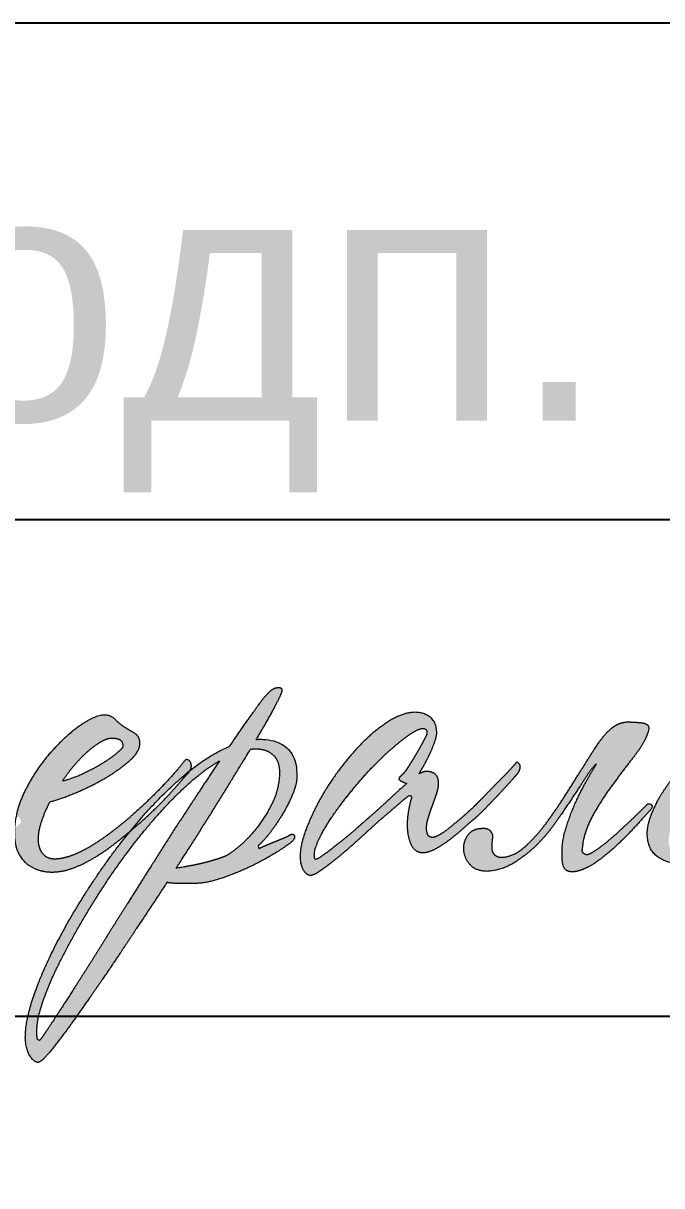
# Model space of a CAD drawing. Header units: metres. Extents: x -1525 to -1043, y -1331 to -1144.
# Drawn here: x -1478.524 to -1477.882, y -1261.978 to -1260.807 of the extents above; entities that cross this region are included whole.
import ezdxf

# ---------------------------------------------------------------- set-up
doc = ezdxf.new("R2010")
doc.units = ezdxf.units.M
doc.header["$MEASUREMENT"] = 0
doc.layers.add('ELPROJECT', color=7, linetype='Continuous')
doc.styles.add('ELPROJECT', font='Arial')

# ---------------------------------------------------------------- blocks, each defined once
blk = doc.blocks.new('*U81')
at = {"linetype": 'Continuous', "lineweight": 0}
h = blk.add_hatch(color=5, dxfattribs=at)
edge = h.paths.add_edge_path()
edge.add_line((-0.1872, -0.2004), (-0.1695, -0.2004))
edge.add_spline(control_points=[(-0.1695, -0.2004), (-0.1647, -0.1936), (-0.1594, -0.186), (-0.1433, -0.163), (-0.1252, -0.1357), (-0.1071, -0.1085), (-0.0912, -0.0842)], knot_values=[0, 0, 0, 0.141373, 0.141373, 0.570687, 0.570687, 1, 1, 1], degree=2, periodic=0)
edge.add_spline(control_points=[(-0.0912, -0.0842), (-0.086, -0.085), (-0.0797, -0.085)], knot_values=[0, 0, 0, 1, 1, 1], degree=2, periodic=0)
edge.add_line((-0.0797, -0.085), (-0.0685, -0.085))
edge.add_spline(control_points=[(-0.0685, -0.085), (-0.0566, -0.085), (-0.0425, -0.08), (-0.0284, -0.075), (-0.0161, -0.0689), (-0.0038, -0.0627), (0.0052, -0.0569), (0.0141, -0.0512), (0.0157, -0.0496)], knot_values=[0, 0, 0, 0.25, 0.25, 0.5, 0.5, 0.75, 0.75, 1, 1, 1], degree=2, periodic=0)
edge.add_spline(control_points=[(0.0157, -0.0496), (0.0189, -0.0472), (0.0189, -0.0448), (0.0189, -0.0424), (0.0169, -0.0424), (0.0157, -0.0424), (0.0141, -0.0436)], knot_values=[0, 0, 0, 0.333333, 0.333333, 0.666667, 0.666667, 1, 1, 1], degree=2, periodic=0)
edge.add_spline(control_points=[(0.0141, -0.0436), (0.0121, -0.0448), (0.0085, -0.0462), (0.0049, -0.0476), (0.001, -0.0492), (-0.003, -0.0508), (-0.0066, -0.0524), (-0.0102, -0.054), (-0.0118, -0.0548)], knot_values=[0, 0, 0, 0.25, 0.25, 0.5, 0.5, 0.75, 0.75, 1, 1, 1], degree=2, periodic=0)
edge.add_line((-0.0118, -0.0548), (-0.0126, -0.0524))
edge.add_spline(control_points=[(-0.0126, -0.0524), (-0.0106, -0.0512), (-0.005, -0.0446), (0.0006, -0.038), (0.0063, -0.0289), (0.0121, -0.0198), (0.0165, -0.0098), (0.021, 0.0001), (0.021, 0.0081)], knot_values=[0, 0, 0, 0.25, 0.25, 0.5, 0.5, 0.75, 0.75, 1, 1, 1], degree=2, periodic=0)
edge.add_spline(control_points=[(0.021, 0.0081), (0.021, 0.0395), (-0.012, 0.0395), (-0.0128, 0.0395), (-0.0132, 0.0393), (-0.0136, 0.0391), (-0.0144, 0.0391)], knot_values=[0, 0, 0, 0.333333, 0.333333, 0.666667, 0.666667, 1, 1, 1], degree=2, periodic=0)
edge.add_spline(control_points=[(-0.0144, 0.0391), (-0.004, 0.0566), (0.002, 0.0679), (0.008, 0.0793), (0.008, 0.0817), (0.008, 0.0841), (0.0052, 0.0841), (0.0013, 0.0841), (-0.0023, 0.0807), (-0.0059, 0.0773), (-0.0091, 0.0733), (-0.0111, 0.0705), (-0.0186, 0.06), (-0.0262, 0.0495), (-0.0369, 0.0335)], knot_values=[0, 0, 0, 0.142857, 0.142857, 0.285714, 0.285714, 0.428571, 0.428571, 0.571429, 0.571429, 0.714286, 0.714286, 0.857143, 0.857143, 1, 1, 1], degree=2, periodic=0)
edge.add_spline(control_points=[(-0.0369, 0.0335), (-0.0535, 0.0266), (-0.0711, 0.0125)], knot_values=[0, 0, 0, 1, 1, 1], degree=2, periodic=0)
edge.add_line((-0.0711, 0.0125), (-0.0714, 0.0121))
edge.add_spline(control_points=[(-0.0714, 0.0121), (-0.0762, 0.0065), (-0.0869, -0.0056), (-0.0977, -0.0178), (-0.1156, -0.0337), (-0.1192, -0.0368), (-0.1229, -0.0399)], knot_values=[0, 0, 0, 0.417557, 0.417557, 0.835113, 0.835113, 1, 1, 1], degree=2, periodic=0)
edge.add_spline(control_points=[(-0.1229, -0.0399), (-0.1389, -0.0595), (-0.1535, -0.0814), (-0.171, -0.1077), (-0.1843, -0.1329), (-0.1977, -0.1582), (-0.2054, -0.1805), (-0.2092, -0.1912), (-0.2111, -0.2004)], knot_values=[0, 0, 0, 0.251666, 0.251666, 0.552886, 0.552886, 0.854105, 0.854105, 1, 1, 1], degree=2, periodic=0)
edge.add_line((-0.2111, -0.2004), (-0.2019, -0.2004))
edge.add_spline(control_points=[(-0.2019, -0.2004), (-0.2002, -0.1926), (-0.1965, -0.1825), (-0.1897, -0.1642), (-0.1778, -0.1417), (-0.1659, -0.1192), (-0.1504, -0.0948), (-0.1349, -0.0703), (-0.1174, -0.048), (-0.0999, -0.0257), (-0.0814, -0.0074), (-0.0629, 0.0109), (-0.0458, 0.0208)], knot_values=[0, 0, 0, 0.100007, 0.100007, 0.280006, 0.280006, 0.460004, 0.460004, 0.640003, 0.640003, 0.820001, 0.820001, 1, 1, 1], degree=2, periodic=0)
edge.add_spline(control_points=[(-0.0458, 0.0208), (-0.0593, 0.0005), (-0.0748, -0.0231), (-0.0903, -0.0468), (-0.105, -0.0703), (-0.115, -0.0862), (-0.1259, -0.1035), (-0.1369, -0.1208), (-0.1472, -0.1375), (-0.1575, -0.1542), (-0.1671, -0.1691), (-0.1766, -0.1841), (-0.184, -0.1954), (-0.1857, -0.198), (-0.1872, -0.2004)], knot_values=[0, 0, 0, 0.160543, 0.160543, 0.321085, 0.321085, 0.481628, 0.481628, 0.642171, 0.642171, 0.802713, 0.802713, 0.963256, 0.963256, 1, 1, 1], degree=2, periodic=0)
edge = h.paths.add_edge_path(flags=16)
edge.add_spline(control_points=[(-0.0832, -0.0719), (-0.082, -0.0699), (-0.081, -0.0685), (-0.08, -0.0671), (-0.0788, -0.0651), (-0.0629, -0.0404), (-0.0474, -0.0154), (-0.0319, 0.0097), (-0.0191, 0.0308)], knot_values=[0, 0, 0, 0.25, 0.25, 0.5, 0.5, 0.75, 0.75, 1, 1, 1], degree=2, periodic=0)
edge.add_spline(control_points=[(-0.0191, 0.0308), (-0.0176, 0.0312), (-0.0144, 0.0312), (-0.0056, 0.0312), (0.0001, 0.0262), (0.0059, 0.0212), (0.0059, 0.0109)], knot_values=[0, 0, 0, 0.333333, 0.333333, 0.666667, 0.666667, 1, 1, 1], degree=2, periodic=0)
edge.add_spline(control_points=[(0.0059, 0.0109), (0.0059, -0.0022), (0.0003, -0.0142), (-0.0052, -0.0261), (-0.0126, -0.0357), (-0.0199, -0.0452), (-0.0273, -0.0516), (-0.0347, -0.0579), (-0.0386, -0.0603), (-0.0414, -0.0619), (-0.047, -0.0637), (-0.0526, -0.0655), (-0.0589, -0.0671), (-0.0653, -0.0687), (-0.0718, -0.0699), (-0.0784, -0.0711), (-0.0832, -0.0719)], knot_values=[0, 0, 0, 0.125, 0.125, 0.25, 0.25, 0.375, 0.375, 0.5, 0.5, 0.625, 0.625, 0.75, 0.75, 0.875, 0.875, 1, 1, 1], degree=2, periodic=0)
h = blk.add_hatch(color=5, dxfattribs=at)
edge = h.paths.add_edge_path()
edge.add_spline(control_points=[(-0.0711, 0.0125), (-0.0695, 0.0155), (-0.0704, 0.0186), (-0.0714, 0.022), (-0.075, 0.022)], knot_values=[0, 0, 0, 0.480917, 0.480917, 1, 1, 1], degree=2, periodic=0)
edge.add_spline(control_points=[(-0.075, 0.022), (-0.0818, 0.0129), (-0.0951, -0.0011), (-0.1084, -0.015), (-0.1239, -0.0285), (-0.1323, -0.0357), (-0.1408, -0.042), (-0.1494, -0.0484), (-0.1578, -0.0534), (-0.1661, -0.0583), (-0.1739, -0.0611), (-0.1816, -0.0639), (-0.188, -0.0639), (-0.1944, -0.0639), (-0.1981, -0.0593), (-0.2019, -0.0548), (-0.2019, -0.0468), (-0.2019, -0.0396), (-0.1991, -0.0313), (-0.1963, -0.0229), (-0.192, -0.0146)], knot_values=[0, 0, 0, 0.1, 0.1, 0.2, 0.2, 0.3, 0.3, 0.4, 0.4, 0.5, 0.5, 0.6, 0.6, 0.7, 0.7, 0.8, 0.8, 0.9, 0.9, 1, 1, 1], degree=2, periodic=0)
edge.add_spline(control_points=[(-0.192, -0.0146), (-0.1828, -0.0122), (-0.1695, -0.0066), (-0.1562, -0.001), (-0.144, 0.0061), (-0.1319, 0.0133), (-0.1231, 0.0211), (-0.1144, 0.0288), (-0.1144, 0.036), (-0.1144, 0.0423), (-0.1196, 0.0451), (-0.1247, 0.0479), (-0.1283, 0.0503), (-0.1319, 0.0527), (-0.1357, 0.0565), (-0.1394, 0.0603), (-0.145, 0.0603), (-0.153, 0.0603), (-0.1659, 0.0513), (-0.1788, 0.0423), (-0.1916, 0.0278), (-0.2043, 0.0133), (-0.2135, -0.005), (-0.219, -0.0161), (-0.2212, -0.0272)], knot_values=[0, 0, 0, 0.086156, 0.086156, 0.172312, 0.172312, 0.258468, 0.258468, 0.344624, 0.344624, 0.430779, 0.430779, 0.516935, 0.516935, 0.603091, 0.603091, 0.689247, 0.689247, 0.775403, 0.775403, 0.861559, 0.861559, 0.947715, 0.947715, 1, 1, 1], degree=2, periodic=0)
edge.add_line((-0.2212, -0.0272), (-0.2207, -0.0273))
edge.add_spline(control_points=[(-0.2207, -0.0273), (-0.2175, -0.0273), (-0.2168, -0.0321)], knot_values=[0, 0, 0, 1, 1, 1], degree=2, periodic=0)
edge.add_line((-0.2168, -0.0321), (-0.2211, -0.0365))
edge.add_spline(control_points=[(-0.2211, -0.0365), (-0.2218, -0.0371), (-0.2225, -0.0378)], knot_values=[0, 0, 0, 1, 1, 1], degree=2, periodic=0)
edge.add_spline(control_points=[(-0.2225, -0.0378), (-0.2226, -0.0397), (-0.2226, -0.0416), (-0.2226, -0.058), (-0.2135, -0.0665), (-0.2043, -0.0751), (-0.19, -0.0751), (-0.1816, -0.0751), (-0.1723, -0.0717), (-0.1629, -0.0683), (-0.1534, -0.0625), (-0.1438, -0.0568), (-0.1343, -0.0492), (-0.1285, -0.0446), (-0.1229, -0.0399)], knot_values=[0, 0, 0, 0.018213, 0.018213, 0.193372, 0.193372, 0.368531, 0.368531, 0.54369, 0.54369, 0.718849, 0.718849, 0.894009, 0.894009, 1, 1, 1], degree=2, periodic=0)
edge.add_spline(control_points=[(-0.1229, -0.0399), (-0.1197, -0.036), (-0.1165, -0.0323), (-0.097, -0.0094), (-0.0765, 0.0081), (-0.0738, 0.0104), (-0.0711, 0.0125)], knot_values=[0, 0, 0, 0.126896, 0.126896, 0.89826, 0.89826, 1, 1, 1], degree=2, periodic=0)
edge = h.paths.add_edge_path(flags=16)
edge.add_spline(control_points=[(-0.1812, 0.0034), (-0.1761, 0.011), (-0.1703, 0.0177), (-0.1645, 0.0245), (-0.1587, 0.0295), (-0.153, 0.0344), (-0.1478, 0.0374), (-0.1426, 0.0404), (-0.1391, 0.0404), (-0.1327, 0.0404), (-0.1309, 0.0384), (-0.1291, 0.0364), (-0.1291, 0.0336)], knot_values=[0, 0, 0, 0.166667, 0.166667, 0.333333, 0.333333, 0.5, 0.5, 0.666667, 0.666667, 0.833333, 0.833333, 1, 1, 1], degree=2, periodic=0)
edge.add_spline(control_points=[(-0.1291, 0.0336), (-0.1291, 0.0317), (-0.1345, 0.0273), (-0.1398, 0.0229), (-0.1476, 0.0181), (-0.1554, 0.0134), (-0.1645, 0.0092), (-0.1737, 0.005), (-0.1812, 0.0034)], knot_values=[0, 0, 0, 0.25, 0.25, 0.5, 0.5, 0.75, 0.75, 1, 1, 1], degree=2, periodic=0)
h = blk.add_hatch(color=5, dxfattribs=at)
edge = h.paths.add_edge_path()
edge.add_spline(control_points=[(0.2103, 0.0197), (0.2087, 0.0177), (0.2051, 0.0137), (0.2015, 0.0097), (0.1964, 0.0046), (0.1912, -0.0006), (0.1852, -0.0068), (0.1793, -0.0129), (0.1733, -0.0189), (0.1622, -0.0292), (0.1522, -0.0372), (0.1423, -0.0452), (0.1379, -0.0452), (0.1347, -0.0452), (0.1337, -0.0428), (0.1327, -0.0404), (0.1327, -0.0372), (0.1327, -0.0332), (0.1343, -0.028), (0.1359, -0.0229), (0.1379, -0.0175), (0.1399, -0.0121), (0.1415, -0.0072), (0.1431, -0.0022), (0.1431, 0.0014), (0.1431, 0.007), (0.1401, 0.0094), (0.1371, 0.0117), (0.1323, 0.0117), (0.1303, 0.0117), (0.1263, 0.0097)], knot_values=[0, 0, 0, 0.066667, 0.066667, 0.133333, 0.133333, 0.2, 0.2, 0.266667, 0.266667, 0.333333, 0.333333, 0.4, 0.4, 0.466667, 0.466667, 0.533333, 0.533333, 0.6, 0.6, 0.666667, 0.666667, 0.733333, 0.733333, 0.8, 0.8, 0.866667, 0.866667, 0.933333, 0.933333, 1, 1, 1], degree=2, periodic=0)
edge.add_spline(control_points=[(0.1263, 0.0097), (0.1287, 0.0137), (0.1315, 0.0189), (0.1343, 0.0241), (0.1365, 0.029), (0.1387, 0.034), (0.1401, 0.0382), (0.1415, 0.0424), (0.1415, 0.0448), (0.1415, 0.0539), (0.1361, 0.0583), (0.1307, 0.0627), (0.1228, 0.0627), (0.1132, 0.0627), (0.1021, 0.0561), (0.0909, 0.0495), (0.08, 0.039), (0.0691, 0.0284), (0.0589, 0.0151), (0.0488, 0.0018), (0.041, -0.0121), (0.0333, -0.0261), (0.0285, -0.0392), (0.0237, -0.0523), (0.0237, -0.0623), (0.0237, -0.0682), (0.0263, -0.073), (0.0289, -0.0778), (0.0329, -0.0778), (0.0356, -0.0778), (0.0416, -0.0736), (0.0476, -0.0694), (0.0547, -0.0637), (0.0619, -0.0579), (0.0693, -0.0513), (0.0766, -0.0448), (0.0818, -0.04), (0.087, -0.0352), (0.0931, -0.0298), (0.0993, -0.0245), (0.1047, -0.0199), (0.11, -0.0153), (0.1138, -0.0121), (0.1176, -0.009), (0.118, -0.009), (0.1188, -0.009), (0.1194, -0.0097), (0.12, -0.0105), (0.1196, -0.0117)], knot_values=[0, 0, 0, 0.041667, 0.041667, 0.083333, 0.083333, 0.125, 0.125, 0.166667, 0.166667, 0.208333, 0.208333, 0.25, 0.25, 0.291667, 0.291667, 0.333333, 0.333333, 0.375, 0.375, 0.416667, 0.416667, 0.458333, 0.458333, 0.5, 0.5, 0.541667, 0.541667, 0.583333, 0.583333, 0.625, 0.625, 0.666667, 0.666667, 0.708333, 0.708333, 0.75, 0.75, 0.791667, 0.791667, 0.833333, 0.833333, 0.875, 0.875, 0.916667, 0.916667, 0.958333, 0.958333, 1, 1, 1], degree=2, periodic=0)
edge.add_spline(control_points=[(0.1196, -0.0117), (0.1188, -0.0133), (0.1174, -0.0209), (0.116, -0.0284), (0.116, -0.0336), (0.116, -0.044), (0.1192, -0.0511), (0.1224, -0.0583), (0.1295, -0.0583), (0.1343, -0.0583), (0.1407, -0.0549), (0.147, -0.0515), (0.1532, -0.0467), (0.1594, -0.042), (0.1651, -0.0368), (0.1709, -0.0316), (0.1753, -0.028), (0.1793, -0.0245), (0.1852, -0.0183), (0.1912, -0.0121), (0.197, -0.006), (0.2027, 0.0002), (0.2071, 0.0052), (0.2115, 0.0101), (0.2123, 0.0113)], knot_values=[0, 0, 0, 0.083333, 0.083333, 0.166667, 0.166667, 0.25, 0.25, 0.333333, 0.333333, 0.416667, 0.416667, 0.5, 0.5, 0.583333, 0.583333, 0.666667, 0.666667, 0.75, 0.75, 0.833333, 0.833333, 0.916667, 0.916667, 1, 1, 1], degree=2, periodic=0)
edge.add_spline(control_points=[(0.2123, 0.0113), (0.2143, 0.0157), (0.2129, 0.0177), (0.2115, 0.0197), (0.2103, 0.0197)], knot_values=[0, 0, 0, 0.5, 0.5, 1, 1, 1], degree=2, periodic=0)
edge = h.paths.add_edge_path(flags=16)
edge.add_spline(control_points=[(0.1136, 0.0109), (0.112, 0.009), (0.1104, 0.0076), (0.1088, 0.0062), (0.1088, 0.0054), (0.1088, 0.0046), (0.1108, 0.0034), (0.1128, 0.0022), (0.1156, 0.0014)], knot_values=[0, 0, 0, 0.25, 0.25, 0.5, 0.5, 0.75, 0.75, 1, 1, 1], degree=2, periodic=0)
edge.add_spline(control_points=[(0.1156, 0.0014), (0.1096, -0.0038), (0.1029, -0.0101), (0.0961, -0.0165), (0.089, -0.0229), (0.0822, -0.0288), (0.0738, -0.0362), (0.0655, -0.0436), (0.0577, -0.0497), (0.05, -0.0559), (0.0442, -0.0601), (0.0384, -0.0642), (0.0372, -0.0642), (0.036, -0.0642), (0.036, -0.0603), (0.036, -0.0539), (0.0424, -0.042), (0.0488, -0.03), (0.0603, -0.0149), (0.0691, -0.0034), (0.0794, 0.0082), (0.0897, 0.0197), (0.0997, 0.0286), (0.1096, 0.0376), (0.1176, 0.0432), (0.1256, 0.0487), (0.1295, 0.0487), (0.1331, 0.0487), (0.1331, 0.0452)], knot_values=[0, 0, 0, 0.071429, 0.071429, 0.142857, 0.142857, 0.214286, 0.214286, 0.285714, 0.285714, 0.357143, 0.357143, 0.428571, 0.428571, 0.5, 0.5, 0.571429, 0.571429, 0.642857, 0.642857, 0.714286, 0.714286, 0.785714, 0.785714, 0.857143, 0.857143, 0.928571, 0.928571, 1, 1, 1], degree=2, periodic=0)
edge.add_spline(control_points=[(0.1331, 0.0452), (0.1331, 0.0436), (0.1303, 0.0384), (0.1275, 0.0332), (0.1242, 0.0275), (0.1208, 0.0217), (0.1176, 0.0167), (0.1144, 0.0117), (0.1136, 0.0109)], knot_values=[0, 0, 0, 0.25, 0.25, 0.5, 0.5, 0.75, 0.75, 1, 1, 1], degree=2, periodic=0)
h = blk.add_hatch(color=5, dxfattribs=at)
edge = h.paths.add_edge_path()
edge.add_line((0.1897, -0.0449), (0.1897, -0.0434))
edge.add_spline(control_points=[(0.1897, -0.0434), (0.1881, -0.039), (0.1855, -0.038), (0.1829, -0.037), (0.1801, -0.0374), (0.1718, -0.0378), (0.168, -0.0438), (0.1642, -0.0498), (0.1648, -0.0565), (0.1654, -0.0633), (0.1704, -0.0689), (0.1753, -0.0745), (0.1853, -0.0745), (0.1972, -0.0737), (0.2076, -0.0674), (0.2179, -0.0612), (0.2271, -0.0523), (0.2362, -0.0433), (0.2438, -0.0326), (0.2513, -0.0218), (0.2579, -0.0119), (0.2645, -0.0019), (0.2697, 0.0062), (0.2749, 0.0144), (0.2793, 0.0183)], knot_values=[0, 0, 0, 0.083333, 0.083333, 0.166667, 0.166667, 0.25, 0.25, 0.333333, 0.333333, 0.416667, 0.416667, 0.5, 0.5, 0.583333, 0.583333, 0.666667, 0.666667, 0.75, 0.75, 0.833333, 0.833333, 0.916667, 0.916667, 1, 1, 1], degree=2, periodic=0)
edge.add_spline(control_points=[(0.2793, 0.0183), (0.2781, 0.0164), (0.2729, 0.0076), (0.2677, -0.0011), (0.2623, -0.0127), (0.2569, -0.0242), (0.2529, -0.0371), (0.2489, -0.0501), (0.2497, -0.0608)], knot_values=[0, 0, 0, 0.25, 0.25, 0.5, 0.5, 0.75, 0.75, 1, 1, 1], degree=2, periodic=0)
edge.add_spline(control_points=[(0.2497, -0.0608), (0.2493, -0.0708), (0.2531, -0.0735), (0.2569, -0.0761), (0.2637, -0.0741), (0.2721, -0.0717), (0.2808, -0.0652), (0.2896, -0.0588), (0.2979, -0.0509), (0.3063, -0.0429), (0.3137, -0.0348), (0.321, -0.0266), (0.3266, -0.0206)], knot_values=[0, 0, 0, 0.166667, 0.166667, 0.333333, 0.333333, 0.5, 0.5, 0.666667, 0.666667, 0.833333, 0.833333, 1, 1, 1], degree=2, periodic=0)
edge.add_spline(control_points=[(0.3266, -0.0206), (0.3278, -0.0175), (0.3262, -0.0167), (0.3246, -0.0159), (0.3234, -0.0163)], knot_values=[0, 0, 0, 0.5, 0.5, 1, 1, 1], degree=2, periodic=0)
edge.add_spline(control_points=[(0.3234, -0.0163), (0.3206, -0.019), (0.3137, -0.0258), (0.3067, -0.0326), (0.2989, -0.0397), (0.2912, -0.0469), (0.2834, -0.0529), (0.2757, -0.0588), (0.2713, -0.06)], knot_values=[0, 0, 0, 0.25, 0.25, 0.5, 0.5, 0.75, 0.75, 1, 1, 1], degree=2, periodic=0)
edge.add_spline(control_points=[(0.2713, -0.06), (0.2657, -0.0592), (0.2669, -0.0549)], knot_values=[0, 0, 0, 1, 1, 1], degree=2, periodic=0)
edge.add_spline(control_points=[(0.2669, -0.0549), (0.2681, -0.0405), (0.2761, -0.0262), (0.284, -0.0119), (0.2938, 0.0012), (0.3035, 0.0144), (0.3121, 0.0253), (0.3206, 0.0363), (0.323, 0.0438), (0.3254, 0.0498), (0.3234, 0.0516), (0.3214, 0.0534), (0.3174, 0.0538), (0.3119, 0.0542), (0.3075, 0.0544), (0.3031, 0.0546), (0.2985, 0.0528), (0.294, 0.051), (0.2888, 0.0458), (0.2836, 0.0406), (0.2773, 0.0307)], knot_values=[0, 0, 0, 0.1, 0.1, 0.2, 0.2, 0.3, 0.3, 0.4, 0.4, 0.5, 0.5, 0.6, 0.6, 0.7, 0.7, 0.8, 0.8, 0.9, 0.9, 1, 1, 1], degree=2, periodic=0)
edge.add_spline(control_points=[(0.2773, 0.0307), (0.2677, 0.0156), (0.2575, -0.0007), (0.2474, -0.0171), (0.2374, -0.0308), (0.2275, -0.0445), (0.2175, -0.0533), (0.2076, -0.062), (0.1976, -0.0624), (0.1932, -0.0624), (0.1905, -0.0592), (0.1877, -0.0561), (0.1897, -0.0449)], knot_values=[0, 0, 0, 0.166667, 0.166667, 0.333333, 0.333333, 0.5, 0.5, 0.666667, 0.666667, 0.833333, 0.833333, 1, 1, 1], degree=2, periodic=0)
h = blk.add_hatch(color=5, dxfattribs=at)
edge = h.paths.add_edge_path()
edge.add_line((0.4483, 0.0185), (0.4483, 0.0209))
edge.add_spline(control_points=[(0.4483, 0.0209), (0.4483, 0.034), (0.4423, 0.0398), (0.4364, 0.0456), (0.4288, 0.0456), (0.4236, 0.0456), (0.4173, 0.044), (0.4109, 0.0424), (0.4081, 0.0424), (0.4069, 0.0424), (0.4059, 0.0438), (0.4049, 0.0452), (0.4037, 0.0469), (0.4025, 0.0487), (0.4014, 0.0501), (0.4002, 0.0515), (0.3982, 0.0515), (0.3926, 0.0515), (0.385, 0.0467), (0.3775, 0.042), (0.3691, 0.034), (0.3608, 0.0261), (0.3526, 0.0161), (0.3445, 0.0062), (0.3377, -0.0041), (0.3309, -0.0145), (0.327, -0.0244), (0.323, -0.0343), (0.323, -0.0419), (0.323, -0.055), (0.3315, -0.0616), (0.3401, -0.0681), (0.3528, -0.0681), (0.3651, -0.0681), (0.3783, -0.0608), (0.3914, -0.0534), (0.4035, -0.0427), (0.4157, -0.032), (0.4256, -0.0194), (0.4356, -0.0069), (0.4415, 0.0034)], knot_values=[0, 0, 0, 0.05, 0.05, 0.1, 0.1, 0.15, 0.15, 0.2, 0.2, 0.25, 0.25, 0.3, 0.3, 0.35, 0.35, 0.4, 0.4, 0.45, 0.45, 0.5, 0.5, 0.55, 0.55, 0.6, 0.6, 0.65, 0.65, 0.7, 0.7, 0.75, 0.75, 0.8, 0.8, 0.85, 0.85, 0.9, 0.9, 0.95, 0.95, 1, 1, 1], degree=2, periodic=0)
edge.add_spline(control_points=[(0.4415, 0.0034), (0.4443, 0.0038), (0.4467, 0.0044), (0.4491, 0.005), (0.4503, 0.005), (0.4551, 0.005), (0.4523, 0.0086)], knot_values=[0, 0, 0, 0.333333, 0.333333, 0.666667, 0.666667, 1, 1, 1], degree=2, periodic=0)
edge.add_spline(control_points=[(0.4523, 0.0086), (0.4515, 0.0094), (0.4505, 0.0124), (0.4495, 0.0153), (0.4483, 0.0185)], knot_values=[0, 0, 0, 0.5, 0.5, 1, 1, 1], degree=2, periodic=0)
edge = h.paths.add_edge_path(flags=16)
edge.add_spline(control_points=[(0.4301, 0.0086), (0.4301, 0.0055), (0.4259, -0.0007), (0.4217, -0.0069), (0.4148, -0.0145), (0.4078, -0.022), (0.3992, -0.03), (0.3907, -0.038), (0.3821, -0.0444), (0.3736, -0.0507), (0.3658, -0.0549), (0.3581, -0.0591), (0.3525, -0.0591), (0.3414, -0.0591), (0.3414, -0.0479), (0.3414, -0.0416), (0.3455, -0.0328), (0.3497, -0.024), (0.3569, -0.0149), (0.364, -0.0057), (0.3732, 0.0033), (0.3823, 0.0122), (0.3921, 0.0192), (0.4018, 0.0262), (0.4118, 0.0306), (0.4217, 0.0349), (0.4301, 0.0349), (0.4341, 0.0349), (0.4341, 0.0333)], knot_values=[0, 0, 0, 0.071429, 0.071429, 0.142857, 0.142857, 0.214286, 0.214286, 0.285714, 0.285714, 0.357143, 0.357143, 0.428571, 0.428571, 0.5, 0.5, 0.571429, 0.571429, 0.642857, 0.642857, 0.714286, 0.714286, 0.785714, 0.785714, 0.857143, 0.857143, 0.928571, 0.928571, 1, 1, 1], degree=2, periodic=0)
edge.add_spline(control_points=[(0.4341, 0.0333), (0.4341, 0.0325), (0.4303, 0.0286), (0.4265, 0.0246), (0.4265, 0.0178), (0.4265, 0.0126), (0.4279, 0.011), (0.4293, 0.0094), (0.4301, 0.0086)], knot_values=[0, 0, 0, 0.25, 0.25, 0.5, 0.5, 0.75, 0.75, 1, 1, 1], degree=2, periodic=0)
h = blk.add_hatch(color=5, dxfattribs=at)
edge = h.paths.add_edge_path()
edge.add_line((-0.2019, -0.2004), (-0.2111, -0.2004))
edge.add_spline(control_points=[(-0.2111, -0.2004), (-0.2132, -0.2101), (-0.2132, -0.2178), (-0.2132, -0.2266), (-0.2096, -0.233), (-0.206, -0.2393), (-0.2021, -0.2393), (-0.1989, -0.2393), (-0.1872, -0.2242), (-0.1793, -0.2141), (-0.1695, -0.2004)], knot_values=[0, 0, 0, 0.123175, 0.123175, 0.362046, 0.362046, 0.600918, 0.600918, 0.839789, 0.839789, 1, 1, 1], degree=2, periodic=0)
edge.add_line((-0.1695, -0.2004), (-0.1872, -0.2004))
edge.add_spline(control_points=[(-0.1872, -0.2004), (-0.1924, -0.2083), (-0.1959, -0.2135), (-0.2005, -0.2203), (-0.2009, -0.2203), (-0.2029, -0.2203), (-0.2031, -0.2175), (-0.2032, -0.2147), (-0.2032, -0.2111), (-0.2032, -0.2065), (-0.2019, -0.2004)], knot_values=[0, 0, 0, 0.182925, 0.182925, 0.420144, 0.420144, 0.657362, 0.657362, 0.89458, 0.89458, 1, 1, 1], degree=2, periodic=0)
at = {"color": 5, "linetype": 'Continuous', "lineweight": 0, "flags": 128}
for points in [[(0.1897, -0.0434), (0.1897, -0.0449)], [(-0.0126, -0.0524), (-0.0118, -0.0548)]]:
    blk.add_lwpolyline(points, dxfattribs=at)
at = {"color": 5, "linetype": 'Continuous', "lineweight": 0}
for points, knots in [([(-0.0118, -0.0548), (-0.0102, -0.054), (-0.0066, -0.0524), (-0.003, -0.0508), (0.001, -0.0492), (0.0049, -0.0476), (0.0085, -0.0462), (0.0121, -0.0448), (0.0141, -0.0436), (0.0157, -0.0424), (0.0169, -0.0424), (0.0189, -0.0424), (0.0189, -0.0448), (0.0189, -0.0472), (0.0157, -0.0496), (0.0141, -0.0512), (0.0052, -0.0569), (-0.0038, -0.0627), (-0.0161, -0.0689), (-0.0284, -0.075), (-0.0425, -0.08), (-0.0566, -0.085), (-0.0685, -0.085), (-0.0733, -0.085), (-0.0797, -0.085), (-0.086, -0.085), (-0.0912, -0.0842), (-0.1071, -0.1085), (-0.1252, -0.1357), (-0.1433, -0.163), (-0.1594, -0.186), (-0.1754, -0.2091), (-0.1872, -0.2242), (-0.1989, -0.2393), (-0.2021, -0.2393), (-0.206, -0.2393), (-0.2096, -0.233), (-0.2132, -0.2266), (-0.2132, -0.2178), (-0.2132, -0.2027), (-0.2054, -0.1805), (-0.1977, -0.1582), (-0.1843, -0.1329), (-0.171, -0.1077), (-0.1535, -0.0814), (-0.136, -0.0552), (-0.1165, -0.0323), (-0.097, -0.0094), (-0.0765, 0.0081), (-0.056, 0.0256), (-0.0369, 0.0335), (-0.0262, 0.0495), (-0.0186, 0.06), (-0.0111, 0.0705), (-0.0091, 0.0733), (-0.0059, 0.0773), (-0.0023, 0.0807), (0.0013, 0.0841), (0.0052, 0.0841), (0.008, 0.0841), (0.008, 0.0817), (0.008, 0.0793), (0.002, 0.0679), (-0.004, 0.0566), (-0.0144, 0.0391), (-0.0136, 0.0391), (-0.0132, 0.0393), (-0.0128, 0.0395), (-0.012, 0.0395), (0.021, 0.0395), (0.021, 0.0081)], [0, 0, 0, 0.028571, 0.028571, 0.057143, 0.057143, 0.085714, 0.085714, 0.114286, 0.114286, 0.142857, 0.142857, 0.171429, 0.171429, 0.2, 0.2, 0.228571, 0.228571, 0.257143, 0.257143, 0.285714, 0.285714, 0.314286, 0.314286, 0.342857, 0.342857, 0.371429, 0.371429, 0.4, 0.4, 0.428571, 0.428571, 0.457143, 0.457143, 0.485714, 0.485714, 0.514286, 0.514286, 0.542857, 0.542857, 0.571429, 0.571429, 0.6, 0.6, 0.628571, 0.628571, 0.657143, 0.657143, 0.685714, 0.685714, 0.714286, 0.714286, 0.742857, 0.742857, 0.771429, 0.771429, 0.8, 0.8, 0.828571, 0.828571, 0.857143, 0.857143, 0.885714, 0.885714, 0.914286, 0.914286, 0.942857, 0.942857, 0.971429, 0.971429, 1, 1, 1]), ([(-0.0714, 0.0121), (-0.0762, 0.0065), (-0.0869, -0.0056), (-0.0977, -0.0178), (-0.1156, -0.0337), (-0.1247, -0.0416), (-0.1343, -0.0492), (-0.1438, -0.0568), (-0.1534, -0.0625), (-0.1629, -0.0683), (-0.1723, -0.0717), (-0.1816, -0.0751), (-0.19, -0.0751), (-0.2043, -0.0751), (-0.2135, -0.0665), (-0.2226, -0.058), (-0.2226, -0.0416), (-0.2226, -0.0233), (-0.2135, -0.005), (-0.2043, 0.0133), (-0.1916, 0.0278), (-0.1788, 0.0423), (-0.1659, 0.0513), (-0.153, 0.0603), (-0.145, 0.0603), (-0.1394, 0.0603), (-0.1357, 0.0565), (-0.1319, 0.0527), (-0.1283, 0.0503), (-0.1247, 0.0479), (-0.1196, 0.0451), (-0.1144, 0.0423), (-0.1144, 0.036), (-0.1144, 0.0288), (-0.1231, 0.0211), (-0.1319, 0.0133), (-0.144, 0.0061), (-0.1562, -0.001), (-0.1695, -0.0066), (-0.1828, -0.0122), (-0.192, -0.0146), (-0.1963, -0.0229), (-0.1991, -0.0313), (-0.2019, -0.0396), (-0.2019, -0.0468), (-0.2019, -0.0548), (-0.1981, -0.0593), (-0.1944, -0.0639), (-0.188, -0.0639), (-0.1816, -0.0639), (-0.1739, -0.0611), (-0.1661, -0.0583), (-0.1578, -0.0534), (-0.1494, -0.0484), (-0.1408, -0.042), (-0.1323, -0.0357), (-0.1239, -0.0285), (-0.1084, -0.015), (-0.0951, -0.0011), (-0.0818, 0.0129), (-0.075, 0.022), (-0.0714, 0.022), (-0.0704, 0.0186), (-0.0694, 0.0153), (-0.0714, 0.0121)], [0, 0, 0, 0.03125, 0.03125, 0.0625, 0.0625, 0.09375, 0.09375, 0.125, 0.125, 0.15625, 0.15625, 0.1875, 0.1875, 0.21875, 0.21875, 0.25, 0.25, 0.28125, 0.28125, 0.3125, 0.3125, 0.34375, 0.34375, 0.375, 0.375, 0.40625, 0.40625, 0.4375, 0.4375, 0.46875, 0.46875, 0.5, 0.5, 0.53125, 0.53125, 0.5625, 0.5625, 0.59375, 0.59375, 0.625, 0.625, 0.65625, 0.65625, 0.6875, 0.6875, 0.71875, 0.71875, 0.75, 0.75, 0.78125, 0.78125, 0.8125, 0.8125, 0.84375, 0.84375, 0.875, 0.875, 0.90625, 0.90625, 0.9375, 0.9375, 0.96875, 0.96875, 1, 1, 1]), ([(0.2123, 0.0113), (0.2115, 0.0101), (0.2071, 0.0052), (0.2027, 0.0002), (0.197, -0.006), (0.1912, -0.0121), (0.1852, -0.0183), (0.1793, -0.0245), (0.1753, -0.028), (0.1709, -0.0316), (0.1651, -0.0368), (0.1594, -0.042), (0.1532, -0.0467), (0.147, -0.0515), (0.1407, -0.0549), (0.1343, -0.0583), (0.1295, -0.0583), (0.1224, -0.0583), (0.1192, -0.0511), (0.116, -0.044), (0.116, -0.0336), (0.116, -0.0284), (0.1174, -0.0209), (0.1188, -0.0133), (0.1196, -0.0117), (0.12, -0.0105), (0.1194, -0.0097), (0.1188, -0.009), (0.118, -0.009), (0.1176, -0.009), (0.1138, -0.0121), (0.11, -0.0153), (0.1047, -0.0199), (0.0993, -0.0245), (0.0931, -0.0298), (0.087, -0.0352), (0.0818, -0.04), (0.0766, -0.0448), (0.0693, -0.0513), (0.0619, -0.0579), (0.0547, -0.0637), (0.0476, -0.0694), (0.0416, -0.0736), (0.0356, -0.0778), (0.0329, -0.0778), (0.0289, -0.0778), (0.0263, -0.073), (0.0237, -0.0682), (0.0237, -0.0623), (0.0237, -0.0523), (0.0285, -0.0392), (0.0333, -0.0261), (0.041, -0.0121), (0.0488, 0.0018), (0.0589, 0.0151), (0.0691, 0.0284), (0.08, 0.039), (0.0909, 0.0495), (0.1021, 0.0561), (0.1132, 0.0627), (0.1228, 0.0627), (0.1307, 0.0627), (0.1361, 0.0583), (0.1415, 0.0539), (0.1415, 0.0448), (0.1415, 0.0424), (0.1401, 0.0382), (0.1387, 0.034), (0.1365, 0.029), (0.1343, 0.0241), (0.1315, 0.0189), (0.1287, 0.0137), (0.1263, 0.0097), (0.1303, 0.0117), (0.1323, 0.0117), (0.1371, 0.0117), (0.1401, 0.0094), (0.1431, 0.007), (0.1431, 0.0014), (0.1431, -0.0022), (0.1415, -0.0072), (0.1399, -0.0121), (0.1379, -0.0175), (0.1359, -0.0229), (0.1343, -0.028), (0.1327, -0.0332), (0.1327, -0.0372), (0.1327, -0.0404), (0.1337, -0.0428), (0.1347, -0.0452), (0.1379, -0.0452), (0.1423, -0.0452), (0.1522, -0.0372), (0.1622, -0.0292), (0.1733, -0.0189), (0.1793, -0.0129), (0.1852, -0.0068), (0.1912, -0.0006), (0.1964, 0.0046), (0.2015, 0.0097), (0.2051, 0.0137), (0.2087, 0.0177), (0.2103, 0.0197), (0.2115, 0.0197), (0.2129, 0.0177), (0.2143, 0.0157), (0.2123, 0.0113)], [0, 0, 0, 0.018868, 0.018868, 0.037736, 0.037736, 0.056604, 0.056604, 0.075472, 0.075472, 0.09434, 0.09434, 0.113208, 0.113208, 0.132075, 0.132075, 0.150943, 0.150943, 0.169811, 0.169811, 0.188679, 0.188679, 0.207547, 0.207547, 0.226415, 0.226415, 0.245283, 0.245283, 0.264151, 0.264151, 0.283019, 0.283019, 0.301887, 0.301887, 0.320755, 0.320755, 0.339623, 0.339623, 0.358491, 0.358491, 0.377358, 0.377358, 0.396226, 0.396226, 0.415094, 0.415094, 0.433962, 0.433962, 0.45283, 0.45283, 0.471698, 0.471698, 0.490566, 0.490566, 0.509434, 0.509434, 0.528302, 0.528302, 0.54717, 0.54717, 0.566038, 0.566038, 0.584906, 0.584906, 0.603774, 0.603774, 0.622642, 0.622642, 0.641509, 0.641509, 0.660377, 0.660377, 0.679245, 0.679245, 0.698113, 0.698113, 0.716981, 0.716981, 0.735849, 0.735849, 0.754717, 0.754717, 0.773585, 0.773585, 0.792453, 0.792453, 0.811321, 0.811321, 0.830189, 0.830189, 0.849057, 0.849057, 0.867925, 0.867925, 0.886792, 0.886792, 0.90566, 0.90566, 0.924528, 0.924528, 0.943396, 0.943396, 0.962264, 0.962264, 0.981132, 0.981132, 1, 1, 1]), ([(0.2773, 0.0307), (0.2836, 0.0406), (0.2888, 0.0458), (0.294, 0.051), (0.2985, 0.0528), (0.3031, 0.0546), (0.3075, 0.0544), (0.3119, 0.0542), (0.3174, 0.0538), (0.3214, 0.0534), (0.3234, 0.0516), (0.3254, 0.0498), (0.323, 0.0438), (0.3206, 0.0363), (0.3121, 0.0253), (0.3035, 0.0144), (0.2938, 0.0012), (0.284, -0.0119), (0.2761, -0.0262), (0.2681, -0.0405), (0.2669, -0.0549), (0.2657, -0.0592), (0.2713, -0.06), (0.2757, -0.0588), (0.2834, -0.0529), (0.2912, -0.0469), (0.2989, -0.0397), (0.3067, -0.0326), (0.3137, -0.0258), (0.3206, -0.019), (0.3234, -0.0163), (0.3246, -0.0159), (0.3262, -0.0167), (0.3278, -0.0175), (0.3266, -0.0206), (0.321, -0.0266), (0.3137, -0.0348), (0.3063, -0.0429), (0.2979, -0.0509), (0.2896, -0.0588), (0.2808, -0.0652), (0.2721, -0.0717), (0.2637, -0.0741), (0.2569, -0.0761), (0.2531, -0.0735), (0.2493, -0.0708), (0.2497, -0.0608), (0.2489, -0.0501), (0.2529, -0.0371), (0.2569, -0.0242), (0.2623, -0.0127), (0.2677, -0.0011), (0.2729, 0.0076), (0.2781, 0.0164), (0.2793, 0.0183), (0.2749, 0.0144), (0.2697, 0.0062), (0.2645, -0.0019), (0.2579, -0.0119), (0.2513, -0.0218), (0.2438, -0.0326), (0.2362, -0.0433), (0.2271, -0.0523), (0.2179, -0.0612), (0.2076, -0.0674), (0.1972, -0.0737), (0.1853, -0.0745), (0.1753, -0.0745), (0.1704, -0.0689), (0.1654, -0.0633), (0.1648, -0.0565), (0.1642, -0.0498), (0.168, -0.0438), (0.1718, -0.0378), (0.1801, -0.0374), (0.1829, -0.037), (0.1855, -0.038), (0.1881, -0.039), (0.1897, -0.0434)], [0, 0, 0, 0.025641, 0.025641, 0.051282, 0.051282, 0.076923, 0.076923, 0.102564, 0.102564, 0.128205, 0.128205, 0.153846, 0.153846, 0.179487, 0.179487, 0.205128, 0.205128, 0.230769, 0.230769, 0.25641, 0.25641, 0.282051, 0.282051, 0.307692, 0.307692, 0.333333, 0.333333, 0.358974, 0.358974, 0.384615, 0.384615, 0.410256, 0.410256, 0.435897, 0.435897, 0.461538, 0.461538, 0.487179, 0.487179, 0.512821, 0.512821, 0.538462, 0.538462, 0.564103, 0.564103, 0.589744, 0.589744, 0.615385, 0.615385, 0.641026, 0.641026, 0.666667, 0.666667, 0.692308, 0.692308, 0.717949, 0.717949, 0.74359, 0.74359, 0.769231, 0.769231, 0.794872, 0.794872, 0.820513, 0.820513, 0.846154, 0.846154, 0.871795, 0.871795, 0.897436, 0.897436, 0.923077, 0.923077, 0.948718, 0.948718, 0.974359, 0.974359, 1, 1, 1]), ([(0.4523, 0.0086), (0.4551, 0.005), (0.4503, 0.005), (0.4491, 0.005), (0.4467, 0.0044), (0.4443, 0.0038), (0.4415, 0.0034), (0.4356, -0.0069), (0.4256, -0.0194), (0.4157, -0.032), (0.4035, -0.0427), (0.3914, -0.0534), (0.3783, -0.0608), (0.3651, -0.0681), (0.3528, -0.0681), (0.3401, -0.0681), (0.3315, -0.0616), (0.323, -0.055), (0.323, -0.0419), (0.323, -0.0343), (0.327, -0.0244), (0.3309, -0.0145), (0.3377, -0.0041), (0.3445, 0.0062), (0.3526, 0.0161), (0.3608, 0.0261), (0.3691, 0.034), (0.3775, 0.042), (0.385, 0.0467), (0.3926, 0.0515), (0.3982, 0.0515), (0.4002, 0.0515), (0.4014, 0.0501), (0.4025, 0.0487), (0.4037, 0.0469), (0.4049, 0.0452), (0.4059, 0.0438), (0.4069, 0.0424), (0.4081, 0.0424), (0.4109, 0.0424), (0.4173, 0.044), (0.4236, 0.0456), (0.4288, 0.0456), (0.4364, 0.0456), (0.4423, 0.0398), (0.4483, 0.034), (0.4483, 0.0209)], [0, 0, 0, 0.043478, 0.043478, 0.086957, 0.086957, 0.130435, 0.130435, 0.173913, 0.173913, 0.217391, 0.217391, 0.26087, 0.26087, 0.304348, 0.304348, 0.347826, 0.347826, 0.391304, 0.391304, 0.434783, 0.434783, 0.478261, 0.478261, 0.521739, 0.521739, 0.565217, 0.565217, 0.608696, 0.608696, 0.652174, 0.652174, 0.695652, 0.695652, 0.73913, 0.73913, 0.782609, 0.782609, 0.826087, 0.826087, 0.869565, 0.869565, 0.913043, 0.913043, 0.956522, 0.956522, 1, 1, 1]), ([(-0.1291, 0.0336), (-0.1291, 0.0364), (-0.1309, 0.0384), (-0.1327, 0.0404), (-0.1391, 0.0404), (-0.1426, 0.0404), (-0.1478, 0.0374), (-0.153, 0.0344), (-0.1587, 0.0295), (-0.1645, 0.0245), (-0.1703, 0.0177), (-0.1761, 0.011), (-0.1812, 0.0034), (-0.1737, 0.005), (-0.1645, 0.0092), (-0.1554, 0.0134), (-0.1476, 0.0181), (-0.1398, 0.0229), (-0.1345, 0.0273), (-0.1291, 0.0317), (-0.1291, 0.0336)], [0, 0, 0, 0.1, 0.1, 0.2, 0.2, 0.3, 0.3, 0.4, 0.4, 0.5, 0.5, 0.6, 0.6, 0.7, 0.7, 0.8, 0.8, 0.9, 0.9, 1, 1, 1]), ([(0.1331, 0.0452), (0.1331, 0.0487), (0.1295, 0.0487), (0.1256, 0.0487), (0.1176, 0.0432), (0.1096, 0.0376), (0.0997, 0.0286), (0.0897, 0.0197), (0.0794, 0.0082), (0.0691, -0.0034), (0.0603, -0.0149), (0.0488, -0.03), (0.0424, -0.042), (0.036, -0.0539), (0.036, -0.0603), (0.036, -0.0642), (0.0372, -0.0642), (0.0384, -0.0642), (0.0442, -0.0601), (0.05, -0.0559), (0.0577, -0.0497), (0.0655, -0.0436), (0.0738, -0.0362), (0.0822, -0.0288), (0.089, -0.0229), (0.0961, -0.0165), (0.1029, -0.0101), (0.1096, -0.0038), (0.1156, 0.0014), (0.1128, 0.0022), (0.1108, 0.0034), (0.1088, 0.0046), (0.1088, 0.0054), (0.1088, 0.0062), (0.1104, 0.0076), (0.112, 0.009), (0.1136, 0.0109), (0.1144, 0.0117), (0.1176, 0.0167), (0.1208, 0.0217), (0.1242, 0.0275), (0.1275, 0.0332), (0.1303, 0.0384), (0.1331, 0.0436), (0.1331, 0.0452)], [0, 0, 0, 0.045455, 0.045455, 0.090909, 0.090909, 0.136364, 0.136364, 0.181818, 0.181818, 0.227273, 0.227273, 0.272727, 0.272727, 0.318182, 0.318182, 0.363636, 0.363636, 0.409091, 0.409091, 0.454545, 0.454545, 0.5, 0.5, 0.545455, 0.545455, 0.590909, 0.590909, 0.636364, 0.636364, 0.681818, 0.681818, 0.727273, 0.727273, 0.772727, 0.772727, 0.818182, 0.818182, 0.863636, 0.863636, 0.909091, 0.909091, 0.954545, 0.954545, 1, 1, 1]), ([(0.0059, 0.0109), (0.0059, 0.0212), (0.0001, 0.0262), (-0.0056, 0.0312), (-0.0144, 0.0312), (-0.0176, 0.0312), (-0.0191, 0.0308), (-0.0319, 0.0097), (-0.0474, -0.0154), (-0.0629, -0.0404), (-0.0788, -0.0651), (-0.08, -0.0671), (-0.081, -0.0685), (-0.082, -0.0699), (-0.0832, -0.0719), (-0.0784, -0.0711), (-0.0718, -0.0699), (-0.0653, -0.0687), (-0.0589, -0.0671), (-0.0526, -0.0655), (-0.047, -0.0637), (-0.0414, -0.0619), (-0.0386, -0.0603), (-0.0347, -0.0579), (-0.0273, -0.0516), (-0.0199, -0.0452), (-0.0126, -0.0357), (-0.0052, -0.0261), (0.0003, -0.0142), (0.0059, -0.0022), (0.0059, 0.0109)], [0, 0, 0, 0.066667, 0.066667, 0.133333, 0.133333, 0.2, 0.2, 0.266667, 0.266667, 0.333333, 0.333333, 0.4, 0.4, 0.466667, 0.466667, 0.533333, 0.533333, 0.6, 0.6, 0.666667, 0.666667, 0.733333, 0.733333, 0.8, 0.8, 0.866667, 0.866667, 0.933333, 0.933333, 1, 1, 1]), ([(0.1897, -0.0449), (0.1877, -0.0561), (0.1905, -0.0592), (0.1932, -0.0624), (0.1976, -0.0624), (0.2076, -0.062), (0.2175, -0.0533), (0.2275, -0.0445), (0.2374, -0.0308), (0.2474, -0.0171), (0.2575, -0.0007), (0.2677, 0.0156), (0.2773, 0.0307)], [0, 0, 0, 0.166667, 0.166667, 0.333333, 0.333333, 0.5, 0.5, 0.666667, 0.666667, 0.833333, 0.833333, 1, 1, 1]), ([(-0.0458, 0.0208), (-0.0629, 0.0109), (-0.0814, -0.0074), (-0.0999, -0.0257), (-0.1174, -0.048), (-0.1349, -0.0703), (-0.1504, -0.0948), (-0.1659, -0.1192), (-0.1778, -0.1417), (-0.1897, -0.1642), (-0.1965, -0.1825), (-0.2032, -0.2008), (-0.2032, -0.2111), (-0.2032, -0.2147), (-0.2031, -0.2175), (-0.2029, -0.2203), (-0.2009, -0.2203), (-0.2005, -0.2203), (-0.1959, -0.2135), (-0.1913, -0.2067), (-0.184, -0.1954), (-0.1766, -0.1841), (-0.1671, -0.1691), (-0.1575, -0.1542), (-0.1472, -0.1375), (-0.1369, -0.1208), (-0.1259, -0.1035), (-0.115, -0.0862), (-0.105, -0.0703), (-0.0903, -0.0468), (-0.0748, -0.0231), (-0.0593, 0.0005), (-0.0458, 0.0208)], [0, 0, 0, 0.0625, 0.0625, 0.125, 0.125, 0.1875, 0.1875, 0.25, 0.25, 0.3125, 0.3125, 0.375, 0.375, 0.4375, 0.4375, 0.5, 0.5, 0.5625, 0.5625, 0.625, 0.625, 0.6875, 0.6875, 0.75, 0.75, 0.8125, 0.8125, 0.875, 0.875, 0.9375, 0.9375, 1, 1, 1]), ([(0.021, 0.0081), (0.021, 0.0001), (0.0165, -0.0098), (0.0121, -0.0198), (0.0063, -0.0289), (0.0006, -0.038), (-0.005, -0.0446), (-0.0106, -0.0512), (-0.0126, -0.0524)], [0, 0, 0, 0.25, 0.25, 0.5, 0.5, 0.75, 0.75, 1, 1, 1])]:
    blk.add_open_spline(points, degree=2, knots=knots, dxfattribs=at)

msp = doc.modelspace()

# ---------------------------------------------------------------- linework, layer by layer
at = {"color": 5, "linetype": 'Continuous', "lineweight": 0}
msp.add_spline([(-1479.1615818, -1263.25152088), (-1479.05891639, -1263.01670306), (-1479.03373303, -1262.9227175), (-1479.03373303, -1262.86951359), (-1479.06496037, -1262.83828625), (-1479.11424064, -1262.83828625), (-1479.19158691, -1262.88294214), (-1479.24633943, -1262.95273046), (-1479.2607911, -1262.9931188), (-1479.2607911, -1263.0617354), (-1479.24374361, -1263.1253575), (-1479.20090673, -1263.18605515), (-1479.15164477, -1263.21449656), (-1479.08488215, -1263.22563968), (-1479.01683, -1263.20740516), (-1478.95835388, -1263.18080903), (-1478.91824684, -1263.14980925), (-1478.84688307, -1263.02620357), (-1478.78068916, -1262.89014006), (-1478.72696369, -1262.77971229), (-1478.67073425, -1262.68232005), (-1478.63352079, -1262.63015914), (-1478.61615673, -1262.62550645), (-1478.60946324, -1262.65048689), (-1478.62047528, -1262.69158439), (-1478.65294812, -1262.7364246), (-1478.8441751, -1263.10485521), (-1478.90494311, -1263.21010848), (-1478.95045742, -1263.23638618), (-1478.96263081, -1263.21530123), (-1478.96828414, -1263.19420274), (-1478.97577626, -1263.11873206), (-1478.94265261, -1262.99511292), (-1478.84781053, -1262.78841983), (-1478.74954836, -1262.61822478), (-1478.84660208, -1262.8155376), (-1478.78345966, -1262.75994449), (-1478.91223187, -1262.98298452), (-1478.81148151, -1262.85246036), (-1478.7373105, -1262.80963771), (-1478.68106465, -1262.82470874), (-1478.65426603, -1262.88483729), (-1478.64635568, -1262.98175779), (-1478.71713479, -1263.20457778), (-1478.80490202, -1263.26886656), (-1478.86946103, -1263.29579983), (-1478.96866601, -1263.29955194), (-1479.03744449, -1263.27039084), (-1479.04995936, -1263.24871445), (-1479.05751566, -1263.19809984), (-1479.04374776, -1263.14671735), (-1478.96803226, -1263.11913307), (-1478.81512989, -1262.9821597), (-1478.9306237, -1263.20938818), (-1478.87116546, -1263.17505995), (-1478.71692813, -1263.02082262), (-1478.70480907, -1262.97559368), (-1478.8299764, -1263.19238985), (-1478.69701106, -1263.0914043), (-1478.62865387, -1262.96849457), (-1478.74600861, -1263.20152241), (-1478.58414155, -1263.07392514), (-1478.52568384, -1262.96849457), (-1478.64888983, -1263.18607244), (-1478.48277893, -1263.08006553), (-1478.41630068, -1262.96849457), (-1478.52609447, -1263.18834545), (-1478.35622186, -1263.05185062), (-1478.30871074, -1262.96849457), (-1478.41032727, -1263.18514529), (-1478.21273574, -1262.99310384), (-1478.20786553, -1262.98088812), (-1478.30633377, -1263.17319654), (-1478.06217526, -1262.94623566), (-1478.05951005, -1262.93628893), (-1478.18359385, -1263.17675039), (-1477.9645235, -1262.94614357), (-1477.9645235, -1262.9171985), (-1478.07373239, -1263.16503541), (-1477.77347755, -1262.94017887), (-1477.42941878, -1262.44710164), (-1477.29446379, -1262.15658128), (-1478.27196376, -1263.8496609), (-1478.0888512, -1263.41768027), (-1477.86411611, -1263.12708842), (-1477.71097406, -1262.97394637), (-1477.76659153, -1263.07027865), (-1478.03665682, -1263.10264844), (-1477.59395767, -1263.06008448)], degree=3, dxfattribs=at)
at = {"layer": 'ELPROJECT'}
for p, q in [((-1476.72162835, -1260.80735083), (-1483.22162835, -1260.80735083)), ((-1476.72162835, -1261.30735083), (-1483.22162835, -1261.30735083)), ((-1476.72162835, -1261.80735083), (-1483.22162835, -1261.80735083))]:
    msp.add_line(p, q, dxfattribs=at)

# ---------------------------------------------------------------- block references
at = {"color": 5, "linetype": 'Continuous', "lineweight": 0, "xscale": 1.166982693817973, "yscale": 1.166982693817973, "zscale": 1.166982693817973}
msp.add_blockref('*U81', (-1478.27331766, -1261.57422926), dxfattribs=at)

# ---------------------------------------------------------------- texts
at = {"layer": 'ELPROJECT', "style": 'ELPROJECT'}
msp.add_text('Подп.', height=0.25, dxfattribs=at).set_placement((-1478.87162835, -1261.20735083))

doc.saveas('drawing.dxf')
